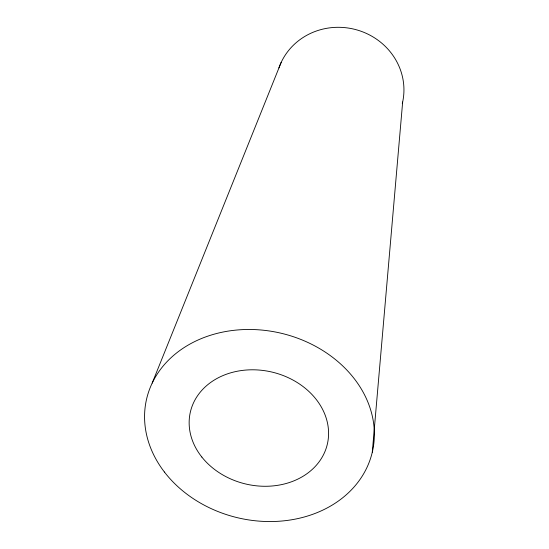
<?xml version="1.0" encoding="UTF-8"?>
<svg xmlns="http://www.w3.org/2000/svg" width="549" height="549" viewBox="0 0 549 549"><rect width="100%" height="100%" fill="white"/><g stroke="black" fill="none" stroke-linecap="round" stroke-linejoin="round"><path stroke-width="0.82" d="M372.291 452.17L402.657 102.039M152.176 383.113L281.143 62.449M278.926 67.904A64.295 60.925 13.4 0 1 357.111 29.982A64.295 60.925 13.4 0 1 402.287 103.658M201.847 457.063A70.347 57.48 13.4 0 0 322.119 457.255A70.347 57.48 13.4 0 0 252.622 369.793A70.347 57.48 13.4 0 0 201.847 457.063M164.412 472.01A115.935 94.785 13.4 0 0 362.889 475.043A115.935 94.785 13.4 0 0 251.085 329.489A115.935 94.785 13.4 0 0 164.412 472.01"/></g></svg>
